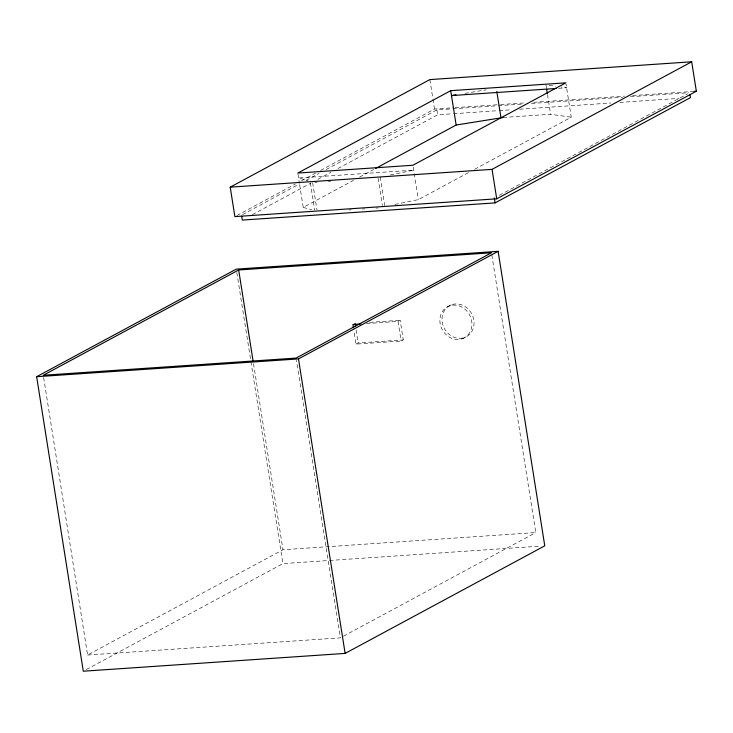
<?xml version="1.0" encoding="UTF-8"?>
<svg xmlns="http://www.w3.org/2000/svg" width="733" height="733" viewBox="0 0 733 733"><rect width="100%" height="100%" fill="white"/><g stroke="black" fill="none" stroke-linecap="round" stroke-linejoin="round"><path stroke-width="0.55" stroke-dasharray="3.67 2.75" d="M236.896 215.529L295.372 184.02M301.419 180.758L315.538 173.153M320.578 170.432L434.513 109.043L453.864 107.724M242.522 214.622L298.927 184.23M305.973 180.428L319.066 173.373M326.112 169.58L436.895 109.877L451.702 108.869M252.363 214.65L310.783 183.168M317.829 179.365L330.922 172.31M337.968 168.517L437.674 114.788L452.481 113.78M299.605 184.524L303.233 207.43L353.535 180.327M359.564 177.074L373.656 169.488M394.922 204.434L418.351 199.605L468.653 172.502M474.691 169.25L571.264 117.207L565.977 83.828M499.365 195.271L687.701 93.778M366.436 323.565L398.037 321.421L400.163 320.275L403.278 339.91L401.153 341.047L356.009 344.116L353.929 331.032M356.009 344.116L358.125 342.971L403.278 339.91M449.182 305.973L451.308 304.827M462.624 338.609A17.674 15.521 61.7 0 0 465.153 309.381A17.674 15.521 61.7 0 0 439.937 318.882A17.674 15.521 61.7 0 0 462.624 338.609L464.749 337.464A17.674 15.521 61.7 0 0 467.278 308.236A17.674 15.521 61.7 0 0 442.063 317.737A17.674 15.521 61.7 0 0 464.749 337.464M43.65 377.513L87.603 655.027L282.984 549.741L535.796 532.561L491.66 253.911M86.32 669.577L282.929 563.631L328.466 560.534M343.438 636.217L535.796 532.561M390.249 174.985L413.687 170.157L298.569 177.982L308.208 180.529M464.924 93.366L486.208 89.857M558.619 88.299L566.6 87.758L561.166 86.989M455.001 107.65L499.402 104.627M500.538 104.553L524.443 102.932M533.551 102.308L624.626 96.115M632.597 95.574L694.078 91.396M452.838 108.796L497.258 105.772M498.394 105.699L522.308 104.077M531.416 103.454L622.519 97.26M630.49 96.719L688.571 92.77M453.617 113.707L498.037 110.683M499.173 110.61L511.698 109.758M519.67 109.217L610.772 103.023M619.88 102.4L679.097 98.378M503.214 117.491L550.611 114.266L571.264 117.207M314.878 182.49L317.142 182.343M328.43 181.573L330.684 181.417M348.89 209.95L351.153 209.794M362.432 209.024L364.695 208.878M375.983 208.108L378.237 207.952M369.689 322.346L400.163 320.275M329.603 560.461L540.212 546.14M87.603 655.027L340.414 637.847L296.462 360.334M549.209 85.285L555.733 86.21M303.233 207.43L311.8 209.693M545.948 84.817L546.47 88.088M547.505 94.639L550.611 114.266M436.895 109.877L437.674 114.788M429.84 79.595L432.782 98.13M432.956 99.221L434.513 109.043M413.22 167.216L418.351 199.605M380.207 177.056L384.706 205.414M378.091 178.201L382.406 205.469M398.037 321.421L401.153 341.047M356.055 329.887L358.125 342.971M312.661 182.746L316.986 210.014M310.371 182.801L314.686 210.069M297.946 174.051L299.43 183.433M253.499 363.605L282.984 549.741M236.814 272.52L250.759 360.526M250.933 361.653L282.929 563.631"/><path stroke-width="1.1" d="M230.217 187.162L429.84 79.595L691.686 61.792L696.35 91.24L496.717 198.817L234.881 216.62L230.217 187.162L492.054 169.369L691.686 61.792M450.703 90.672L297.79 173.07L412.908 165.246L565.821 82.847L450.703 90.672L456.146 125.031L375.663 168.398M36.65 376.707L236.283 269.13L498.119 251.337L544.766 545.838L345.133 653.405L83.296 671.208L36.65 376.707L298.487 358.913L498.119 251.337M238.674 269.973L43.293 375.259L296.105 358.071L491.486 252.784L238.674 269.973L253.142 361.351M241.67 216.143L242.293 220.074L495.105 202.885L690.486 97.599L690.019 94.658M455.963 94.841L451.473 95.583L556.338 88.455M456.146 125.031L503.214 117.491M694.078 91.396L696.35 91.24M360.801 323.949L352.894 324.49L353.416 327.761M546.635 89.179L547.331 93.549M496.809 91.469L500.951 117.647M492.054 169.369L496.717 198.817M494.326 197.983L495.105 202.885M355.019 323.345L355.542 326.616M298.487 358.913L345.133 653.405"/></g></svg>
